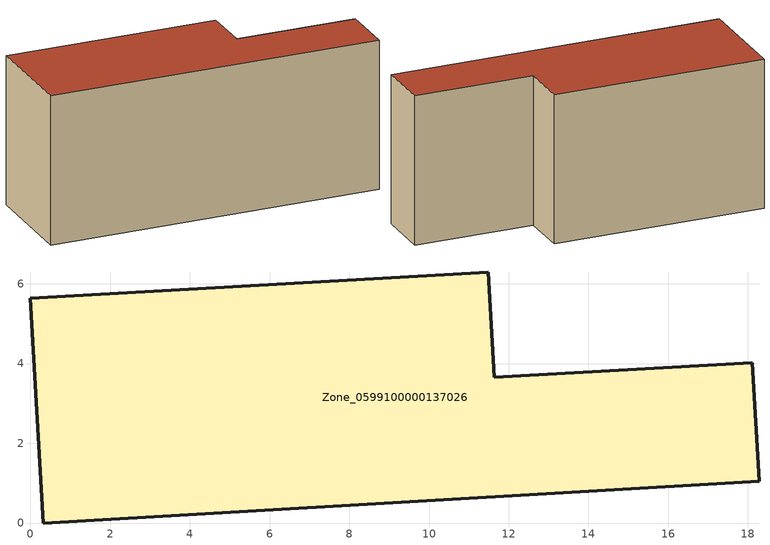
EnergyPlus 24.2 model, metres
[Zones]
Zone_0599100000137026
 floor ground (C_G): 0.33,0 0,5.63 11.48,6.29 11.63,3.65 18.11,4.03 18.28,1.04 z0
 wall outside (C_F): 0.33,0 18.28,1.04 18.11,4.03 11.63,3.65 11.48,6.29 0,5.63 0.33,0 z0:8.15
 roof outside (C_R): 0,5.63 0.33,0 18.28,1.04 18.11,4.03 11.63,3.65 11.48,6.29 z8.15
[BUILDING]
Pand.0599100000137026: North Axis=0; Terrain=City; Loads Convergence Tolerance Value=0.04; Temperature Convergence Tolerance Value=0.4; Solar Distribution=FullExterior; Maximum Number of Warmup Days=25; Minimum Number of Warmup Days=1
[Site:Location]
Rotterdam.The.Hague.AP_ZH_NLD Design_Conditions: Latitude=51.96; Longitude=4.45; Time Zone=1; Elevation=-4.5
[SITE:GROUNDTEMPERATURE:BUILDINGSURFACE]
18, 18, 18, 18, 18, 18, 18, 18, 18, 18, 18, 18
[MATERIAL] Thermal Absorptance=0.9; Solar Absorptance=0.7; Visible Absorptance=0.7
Name | Roughness | Thickness | Conductivity | Density | Specific Heat
G.TC.1975-1991 | MediumSmooth | 0.15 | 0.288461 | 540 | 1210
F.TC.1975-1991 | Rough | 0.3 | 0.230769 | 1920 | 840
R.TC.1975-1991 | MediumRough | 0.2 | 0.153846 | 1500 | 1000
[CONSTRUCTION]
C_G: G.TC.1975-1991
C_F: F.TC.1975-1991
C_R: R.TC.1975-1991
[ZONE]
Zone_0599100000137026: Type=1; Multiplier=1; Ceiling Height=Autocalculate; Volume=Autocalculate; Floor Area=autocalculate; Part of Total Floor Area=Yes
[ZONEINFILTRATION:DESIGNFLOWRATE]
Infil_Zone_0599100000137026: Zone or ZoneList or Space or SpaceList=Zone_0599100000137026; Schedule=AlwaysOn; Design Flow Rate Calculation Method=Flow/Area; Flow Rate per Floor Area=0.003; Constant Term Coefficient=1; Temperature Term Coefficient=0; Velocity Term Coefficient=0; Velocity Squared Term Coefficient=0
[HVACTEMPLATE:ZONE:IDEALLOADSAIRSYSTEM]
Zone_0599100000137026: Maximum Heating Supply Air Temperature=50; Minimum Cooling Supply Air Temperature=13; Maximum Heating Supply Air Humidity Ratio=0.0156; Minimum Cooling Supply Air Humidity Ratio=0.0077; Heating Limit=NoLimit; Cooling Limit=NoLimit; Dehumidification Control Type=ConstantSensibleHeatRatio; Cooling Sensible Heat Ratio=0.7; Dehumidification Setpoint=60; Humidification Control Type=None; Humidification Setpoint=30; Outdoor Air Method=None; Outdoor Air Flow Rate per Person=0.00944; Outdoor Air Flow Rate per Zone Floor Area=0; Outdoor Air Flow Rate per Zone=0; Demand Controlled Ventilation Type=None; Outdoor Air Economizer Type=NoEconomizer; Heat Recovery Type=None; Sensible Heat Recovery Effectiveness=0.7; Latent Heat Recovery Effectiveness=0.65
[ZONECONTROL:THERMOSTAT]
ThermostatControl_Zone_0599100000137026: Zone or ZoneList=Zone_0599100000137026; Control Type Schedule=DualSetpointControlType; Control 1=Thermostat_Zone_0599100000137026; Temperature Difference Between Cutout And Setpoint=0
[THERMOSTATSETPOINT:DUALSETPOINT]
Thermostat_Zone_0599100000137026: Heating Setpoint Temperature Schedule=HeatingSetpoint_Zone_0599100000137026; Cooling Setpoint Temperature Schedule=CoolingSetpoint_Zone_0599100000137026
[SCHEDULE:COMPACT]
HeatingSetpoint_Zone_0599100000137026: Through: 12/31, For: AllDays, Until: 24:00, 21
CoolingSetpoint_Zone_0599100000137026: Through: 12/31, For: AllDays, Until: 24:00, 24
DualSetpointControlType: Through: 12/31, For: AllDays, Until: 24:00, 4
AlwaysOn: Through: 12/31, For: AllDays, Until: 24:00, 1
